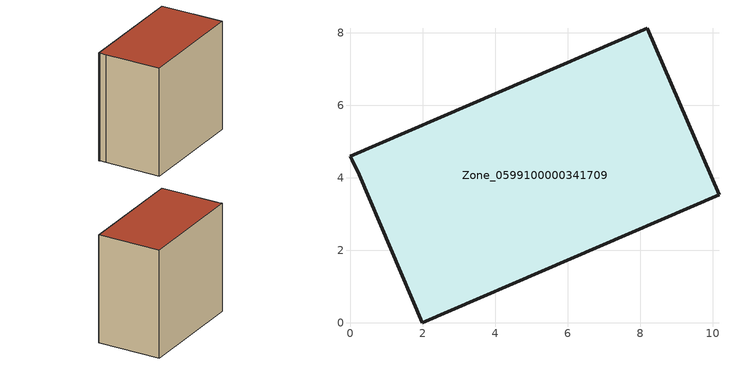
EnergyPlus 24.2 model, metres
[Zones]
Zone_0599100000341709
 floor ground (C_G): 0.04,4.49 0,4.59 8.19,8.13 10.18,3.54 1.98,0 0.24,4.08 z3.69
 wall outside (C_F): 1.98,0 10.18,3.54 8.19,8.13 0,4.59 0.04,4.49 0.24,4.08 1.98,0 z3.69:12.26
 roof outside (C_R): 0,4.59 0.04,4.49 0.24,4.08 1.98,0 10.18,3.54 8.19,8.13 z12.26
[BUILDING]
Pand.0599100000341709: North Axis=0; Terrain=City; Loads Convergence Tolerance Value=0.04; Temperature Convergence Tolerance Value=0.4; Solar Distribution=FullExterior; Maximum Number of Warmup Days=25; Minimum Number of Warmup Days=1
[Site:Location]
Rotterdam.The.Hague.AP_ZH_NLD Design_Conditions: Latitude=51.96; Longitude=4.45; Time Zone=1; Elevation=-4.5
[SITE:GROUNDTEMPERATURE:BUILDINGSURFACE]
18, 18, 18, 18, 18, 18, 18, 18, 18, 18, 18, 18
[MATERIAL] Thermal Absorptance=0.9; Solar Absorptance=0.7; Visible Absorptance=0.7
Name | Roughness | Thickness | Conductivity | Density | Specific Heat
G.TI.1992-2005 | MediumSmooth | 0.15 | 0.06 | 540 | 1210
F.TI.1992-2005 | Rough | 0.3 | 0.12 | 1920 | 840
R.TI.1992-2005 | MediumRough | 0.2 | 0.08 | 1500 | 1000
[CONSTRUCTION]
C_G: G.TI.1992-2005
C_F: F.TI.1992-2005
C_R: R.TI.1992-2005
[ZONE]
Zone_0599100000341709: Type=1; Multiplier=1; Ceiling Height=Autocalculate; Volume=Autocalculate; Floor Area=autocalculate; Part of Total Floor Area=Yes
[ZONEINFILTRATION:DESIGNFLOWRATE]
Infil_Zone_0599100000341709: Zone or ZoneList or Space or SpaceList=Zone_0599100000341709; Schedule=AlwaysOn; Design Flow Rate Calculation Method=Flow/Area; Flow Rate per Floor Area=0.0015; Constant Term Coefficient=1; Temperature Term Coefficient=0; Velocity Term Coefficient=0; Velocity Squared Term Coefficient=0
[HVACTEMPLATE:ZONE:IDEALLOADSAIRSYSTEM]
Zone_0599100000341709: Maximum Heating Supply Air Temperature=50; Minimum Cooling Supply Air Temperature=13; Maximum Heating Supply Air Humidity Ratio=0.0156; Minimum Cooling Supply Air Humidity Ratio=0.0077; Heating Limit=NoLimit; Cooling Limit=NoLimit; Dehumidification Control Type=ConstantSensibleHeatRatio; Cooling Sensible Heat Ratio=0.7; Dehumidification Setpoint=60; Humidification Control Type=None; Humidification Setpoint=30; Outdoor Air Method=None; Outdoor Air Flow Rate per Person=0.00944; Outdoor Air Flow Rate per Zone Floor Area=0; Outdoor Air Flow Rate per Zone=0; Demand Controlled Ventilation Type=None; Outdoor Air Economizer Type=NoEconomizer; Heat Recovery Type=None; Sensible Heat Recovery Effectiveness=0.7; Latent Heat Recovery Effectiveness=0.65
[ZONECONTROL:THERMOSTAT]
ThermostatControl_Zone_0599100000341709: Zone or ZoneList=Zone_0599100000341709; Control Type Schedule=DualSetpointControlType; Control 1=Thermostat_Zone_0599100000341709; Temperature Difference Between Cutout And Setpoint=0
[THERMOSTATSETPOINT:DUALSETPOINT]
Thermostat_Zone_0599100000341709: Heating Setpoint Temperature Schedule=HeatingSetpoint_Zone_0599100000341709; Cooling Setpoint Temperature Schedule=CoolingSetpoint_Zone_0599100000341709
[SCHEDULE:COMPACT]
HeatingSetpoint_Zone_0599100000341709: Through: 12/31, For: AllDays, Until: 24:00, 21
CoolingSetpoint_Zone_0599100000341709: Through: 12/31, For: AllDays, Until: 24:00, 24
DualSetpointControlType: Through: 12/31, For: AllDays, Until: 24:00, 4
AlwaysOn: Through: 12/31, For: AllDays, Until: 24:00, 1
